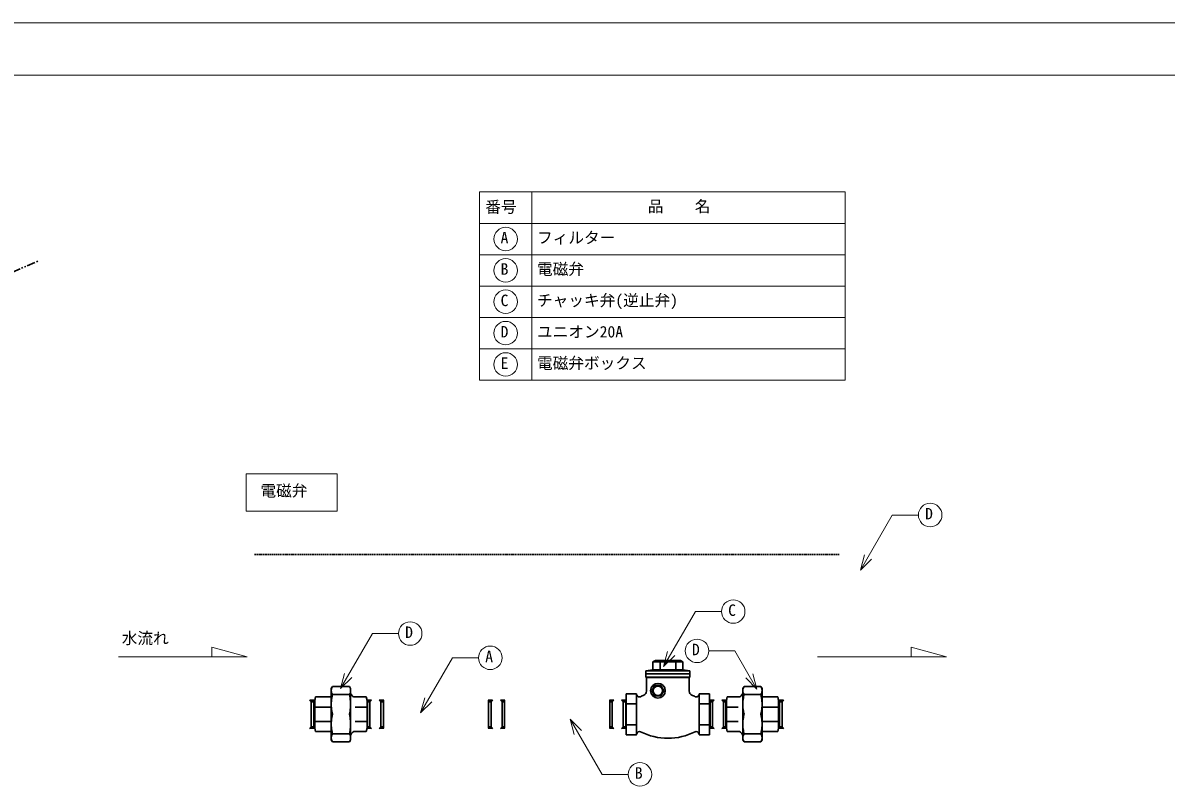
# Model space of a CAD drawing. Units: millimetres, scale not verified. Extents: x -81966 to 3947, y -2774 to 2774.
# Drawn here: x -2195 to -7, y -377 to 1083 of the extents above; entities that cross this region are included whole.
import ezdxf
from ezdxf.enums import TextEntityAlignment as Align

# ---------------------------------------------------------------- set-up
doc = ezdxf.new("R2010")
doc.units = ezdxf.units.MM
doc.header["$LTSCALE"] = 2
doc.linetypes.add('DASHED1', pattern=[1.8, 1.2, -0.6])
doc.linetypes.add('USER6', pattern=[15.5, 8, -1.5, 1.5, -1.5, 1.5, -1.5])
for name, color, linetype, lineweight in [('0-1_WAKU', 7, 'Continuous', 18), ('0-9_moji', 7, 'Continuous', 18), ('0-A_buhin', 4, 'Continuous', 30), ('0-E_KANAMONO', 4, 'Continuous', 30)]:
    doc.layers.add(name, color=color, linetype=linetype, lineweight=lineweight)
doc.styles.add('ＭＳ ゴシック', font='')
doc.styles.get('ＭＳ ゴシック').set_extended_font_data('MS Gothic')

msp = doc.modelspace()

# ---------------------------------------------------------------- linework, layer by layer
at = {"layer": '0-1_WAKU'}
for p, q in [((-3947.25, 1083), (3947.25, 1083)), ((-3947.25, 983), (3947.25, 983))]:
    msp.add_line(p, q, dxfattribs=at)
msp.add_lwpolyline([(-1767.672, 220.211), (-1593.636, 220.211), (-1593.636, 148.847), (-1767.672, 148.847)], close=True, dxfattribs=at)
at = {"layer": '0-9_moji', "color": 4}
for p, q in [((-1321.13, 759.456), (-621.13, 759.456)), ((-1321.13, 399.456), (-1321.13, 759.456)), ((-1221.13, 759.456), (-1221.13, 399.456)), ((-621.13, 759.456), (-621.13, 399.456)), ((-1321.13, 699.456), (-621.13, 699.456)), ((-1321.13, 639.456), (-621.13, 639.456)), ((-1321.13, 579.456), (-621.13, 579.456)), ((-1321.13, 519.456), (-621.13, 519.456)), ((-1321.13, 459.456), (-621.13, 459.456)), ((-1321.13, 399.456), (-621.13, 399.456)), ((-530.888, 141.372), (-480.888, 141.372)), ((-907.922, -43.325), (-857.922, -43.325)), ((-1526.327, -85.461), (-1476.327, -85.461)), ((-832.238, -118.527), (-882.238, -118.527)), ((-1373.067, -131.842), (-1323.067, -131.842)), ((-1086.597, -354.834), (-1036.597, -354.834))]:
    msp.add_line(p, q, dxfattribs=at)
at = {"layer": '0-9_moji'}
for p, q in [((-591.724, 35.999), (-530.888, 141.372)), ((-591.724, 35.999), (-583.96, 64.977)), ((-591.724, 35.999), (-570.511, 57.212)), ((-968.759, -148.697), (-907.922, -43.325)), ((-1587.164, -190.834), (-1526.327, -85.461)), ((-968.759, -148.697), (-960.994, -119.72)), ((-968.759, -148.697), (-947.545, -127.484)), ((-790.045, -191.606), (-832.238, -118.527)), ((-1433.904, -237.214), (-1373.067, -131.842)), ((-1587.164, -190.834), (-1579.4, -161.856)), ((-1587.164, -190.834), (-1565.951, -169.621)), ((-790.045, -191.606), (-811.258, -170.393)), ((-790.045, -191.606), (-797.81, -162.628)), ((-1433.904, -237.214), (-1426.139, -208.236)), ((-1433.904, -237.214), (-1412.69, -216.001)), ((-1147.434, -249.462), (-1126.22, -270.675)), ((-1147.434, -249.462), (-1139.669, -278.44)), ((-1147.434, -249.462), (-1086.597, -354.834))]:
    msp.add_line(p, q, dxfattribs=at)
at = {"layer": '0-9_moji', "color": 4}
for points in [[(-2012.631, -129.679), (-1765.761, -129.679), (-1833.415, -111.551), (-1833.415, -129.679)], [(-674.036, -129.679), (-427.167, -129.679), (-494.82, -111.551), (-494.82, -129.679)]]:
    msp.add_lwpolyline(points, dxfattribs=at)
at = {"layer": '0-9_moji'}
for centre in [(-1271.13, 669.456), (-1271.13, 609.456), (-1271.13, 549.456), (-1271.13, 489.456), (-1271.13, 429.456), (-458.388, 141.372), (-835.422, -43.325), (-1453.827, -85.461), (-1300.567, -131.842), (-904.738, -118.527), (-1014.097, -354.834)]:
    msp.add_circle(centre, 22.5, dxfattribs=at)
at = {"layer": '0-A_buhin'}
for p, q in [((-984.581, -136.806), (-989.081, -139.404)), ((-989.081, -139.404), (-932.081, -139.404)), ((-989.081, -139.404), (-989.081, -154.806)), ((-984.581, -136.806), (-936.581, -136.806)), ((-975.592, -139.404), (-975.592, -154.806)), ((-945.57, -139.404), (-945.57, -154.806)), ((-936.581, -136.806), (-932.081, -139.404)), ((-932.081, -139.404), (-932.081, -154.806)), ((-989.081, -154.806), (-1002.581, -156.704)), ((-1002.581, -156.704), (-1002.581, -168.806)), ((-1002.581, -156.704), (-918.581, -156.704)), ((-1002.581, -162.806), (-918.581, -162.806)), ((-1002.581, -168.806), (-918.581, -168.806)), ((-1001.581, -169.806), (-1002.581, -168.806)), ((-1001.581, -169.806), (-1001.581, -195.898)), ((-1001.581, -169.806), (-919.581, -169.806)), ((-989.081, -154.806), (-932.081, -154.806)), ((-932.081, -154.806), (-918.581, -156.704)), ((-919.581, -169.806), (-918.581, -168.806)), ((-919.581, -169.806), (-919.581, -195.898)), ((-918.581, -156.704), (-918.581, -168.806)), ((-1605.012, -190.806), (-1602.681, -186.769)), ((-1605.012, -239.806), (-1605.012, -190.807)), ((-1570.343, -186.769), (-1602.681, -186.769)), ((-1568.012, -190.806), (-1570.343, -186.769)), ((-1568.012, -239.806), (-1568.012, -190.806)), ((-991.128, -194.806), (-985.355, -184.806)), ((-985.355, -204.806), (-991.128, -194.806)), ((-985.355, -184.806), (-973.808, -184.806)), ((-968.034, -194.806), (-973.808, -184.806)), ((-973.808, -204.806), (-968.034, -194.806)), ((-817.15, -190.806), (-814.819, -186.769)), ((-817.15, -239.806), (-817.15, -190.806)), ((-814.819, -186.769), (-782.481, -186.769)), ((-780.15, -190.806), (-782.481, -186.769)), ((-780.15, -239.806), (-780.15, -190.807)), ((-1643.213, -215.837), (-1646.443, -212.606)), ((-1636.443, -212.968), (-1646.24, -212.809)), ((-1643.213, -266.755), (-1643.213, -212.904)), ((-1636.443, -215.914), (-1643.213, -215.837)), ((-1638.505, -266.678), (-1638.505, -212.934)), ((-1636.443, -213.365), (-1635.012, -206.806)), ((-1636.443, -213.365), (-1636.443, -266.247)), ((-1605.012, -206.806), (-1635.012, -206.806)), ((-1570.343, -202.303), (-1602.681, -202.303)), ((-1568.012, -199.971), (-1566.375, -202.806)), ((-1559.447, -206.806), (-1538.012, -206.806)), ((-1538.012, -206.806), (-1536.581, -213.365)), ((-1536.581, -212.946), (-1528.106, -212.809)), ((-1536.581, -266.247), (-1536.581, -213.365)), ((-1536.581, -215.899), (-1531.134, -215.837)), ((-1535.842, -266.678), (-1535.842, -212.904)), ((-1531.134, -215.837), (-1527.904, -212.606)), ((-1531.134, -266.755), (-1531.134, -212.904)), ((-1510.028, -215.837), (-1513.259, -212.606)), ((-1504.581, -212.946), (-1513.056, -212.809)), ((-1510.028, -266.755), (-1510.028, -212.904)), ((-1504.581, -215.899), (-1510.028, -215.837)), ((-1505.32, -266.678), (-1505.32, -212.904)), ((-1304.581, -212.946), (-1296.106, -212.809)), ((-1304.581, -215.899), (-1299.134, -215.837)), ((-1303.842, -266.678), (-1303.842, -212.904)), ((-1299.134, -215.837), (-1295.904, -212.606)), ((-1299.134, -266.755), (-1299.134, -212.904)), ((-1278.028, -215.837), (-1281.259, -212.606)), ((-1272.581, -212.946), (-1281.056, -212.809)), ((-1278.028, -266.755), (-1278.028, -212.904)), ((-1272.581, -215.899), (-1278.028, -215.837)), ((-1273.32, -266.678), (-1273.32, -212.904)), ((-1072.581, -212.946), (-1064.106, -212.809)), ((-1072.581, -215.899), (-1067.134, -215.837)), ((-1071.842, -266.678), (-1071.842, -212.904)), ((-1067.134, -215.837), (-1063.904, -212.606)), ((-1067.134, -266.755), (-1067.134, -212.904)), ((-1046.028, -215.837), (-1049.259, -212.606)), ((-1040.581, -212.946), (-1049.056, -212.809)), ((-1046.028, -266.755), (-1046.028, -212.904)), ((-1040.581, -215.899), (-1046.028, -215.837)), ((-1041.32, -266.678), (-1041.32, -212.904)), ((-1040.581, -200.606), (-1040.581, -279.006)), ((-1020.581, -200.606), (-1040.581, -200.606)), ((-1019.92, -203.074), (-1020.581, -200.606)), ((-985.355, -204.806), (-973.808, -204.806)), ((-901.242, -203.074), (-900.581, -200.606)), ((-900.581, -200.606), (-880.581, -200.606)), ((-880.581, -200.606), (-880.581, -279.006)), ((-880.581, -212.946), (-872.106, -212.809)), ((-880.581, -215.899), (-875.134, -215.837)), ((-879.842, -266.678), (-879.842, -212.904)), ((-875.134, -215.837), (-871.904, -212.606)), ((-875.134, -266.755), (-875.134, -212.904)), ((-854.028, -215.837), (-857.259, -212.606)), ((-848.581, -212.946), (-857.056, -212.809)), ((-854.028, -266.755), (-854.028, -212.904)), ((-848.581, -215.899), (-854.028, -215.837)), ((-849.32, -266.678), (-849.32, -212.904)), ((-847.15, -206.806), (-848.581, -213.365)), ((-848.581, -266.247), (-848.581, -213.365)), ((-825.715, -206.806), (-847.15, -206.806)), ((-817.15, -199.971), (-818.787, -202.806)), ((-814.819, -202.303), (-782.481, -202.303)), ((-780.15, -206.806), (-750.15, -206.806)), ((-748.719, -213.365), (-750.15, -206.806)), ((-748.719, -212.968), (-738.922, -212.809)), ((-748.719, -213.365), (-748.719, -266.247)), ((-748.719, -215.914), (-741.949, -215.837)), ((-746.657, -266.678), (-746.657, -212.934)), ((-741.949, -215.837), (-738.719, -212.606)), ((-741.949, -266.755), (-741.949, -212.904)), ((-1605.012, -226.137), (-1636.443, -226.137)), ((-1605.012, -239.806), (-1605.012, -288.806)), ((-1568.012, -239.806), (-1568.012, -288.806)), ((-1536.581, -226.137), (-1559.447, -226.137)), ((-1020.581, -219.599), (-1040.581, -219.599)), ((-900.581, -219.599), (-880.581, -219.599)), ((-848.581, -226.137), (-825.715, -226.137)), ((-817.15, -239.806), (-817.15, -288.806)), ((-780.15, -226.137), (-748.719, -226.137)), ((-780.15, -239.806), (-780.15, -288.806)), ((-1605.012, -253.475), (-1636.443, -253.475)), ((-1536.581, -253.475), (-1559.447, -253.475)), ((-1020.581, -260.014), (-1040.581, -260.014)), ((-900.581, -260.014), (-880.581, -260.014)), ((-848.581, -253.475), (-825.715, -253.475)), ((-780.15, -253.475), (-748.719, -253.475)), ((-1643.213, -263.776), (-1646.443, -267.006)), ((-1636.443, -266.645), (-1646.24, -266.804)), ((-1636.443, -263.699), (-1643.213, -263.776)), ((-1635.012, -272.806), (-1636.443, -266.247)), ((-1605.012, -272.806), (-1635.012, -272.806)), ((-1570.343, -277.309), (-1602.681, -277.309)), ((-1568.012, -279.641), (-1566.375, -276.806)), ((-1559.447, -272.806), (-1538.012, -272.806)), ((-1536.581, -266.247), (-1538.012, -272.806)), ((-1536.581, -263.714), (-1531.134, -263.776)), ((-1536.581, -266.666), (-1528.106, -266.804)), ((-1531.134, -263.776), (-1527.904, -267.006)), ((-1510.028, -263.776), (-1513.259, -267.006)), ((-1504.581, -266.666), (-1513.056, -266.804)), ((-1504.581, -263.714), (-1510.028, -263.776)), ((-1304.581, -263.714), (-1299.134, -263.776)), ((-1304.581, -266.666), (-1296.106, -266.804)), ((-1299.134, -263.776), (-1295.904, -267.006)), ((-1278.028, -263.776), (-1281.259, -267.006)), ((-1272.581, -266.666), (-1281.056, -266.804)), ((-1272.581, -263.714), (-1278.028, -263.776)), ((-1072.581, -263.714), (-1067.134, -263.776)), ((-1072.581, -266.666), (-1064.106, -266.804)), ((-1067.134, -263.776), (-1063.904, -267.006)), ((-1046.028, -263.776), (-1049.259, -267.006)), ((-1040.581, -266.666), (-1049.056, -266.804)), ((-1040.581, -263.714), (-1046.028, -263.776)), ((-1019.92, -276.539), (-1020.581, -279.006)), ((-901.242, -276.539), (-900.581, -279.006)), ((-880.581, -263.714), (-875.134, -263.776)), ((-880.581, -266.666), (-872.106, -266.804)), ((-875.134, -263.776), (-871.904, -267.006)), ((-854.028, -263.776), (-857.259, -267.006)), ((-848.581, -266.666), (-857.056, -266.804)), ((-848.581, -263.714), (-854.028, -263.776)), ((-848.581, -266.247), (-847.15, -272.806)), ((-825.715, -272.806), (-847.15, -272.806)), ((-817.15, -279.641), (-818.787, -276.806)), ((-814.819, -277.309), (-782.481, -277.309)), ((-780.15, -272.806), (-750.15, -272.806)), ((-750.15, -272.806), (-748.719, -266.247)), ((-748.719, -263.699), (-741.949, -263.776)), ((-748.719, -266.645), (-738.922, -266.804)), ((-741.949, -263.776), (-738.719, -267.006)), ((-1605.012, -288.806), (-1602.681, -292.843)), ((-1570.343, -292.844), (-1602.681, -292.844)), ((-1568.012, -288.806), (-1570.343, -292.844)), ((-817.15, -288.806), (-814.819, -292.844)), ((-814.819, -292.844), (-782.481, -292.844)), ((-780.15, -288.806), (-782.481, -292.843))]:
    msp.add_line(p, q, dxfattribs=at)
for points in [[(-1020.581, -200.606), (-1020.581, -279.006), (-1040.581, -279.006)], [(-900.581, -200.606), (-900.581, -279.006), (-880.581, -279.006)]]:
    msp.add_lwpolyline(points, dxfattribs=at)
for radius in [14, 9]:
    msp.add_circle((-979.581, -194.806), radius, dxfattribs=at)
for centre, radius, start, end in [((-1592.427, -194.536), 12.585, 167.54423, 192.45561), ((-1588.394, -195.459), 16.722, 148.69201, 167.43826), ((-1584.63, -195.459), 16.722, 12.56174, 31.30799), ((-1580.598, -194.536), 12.585, 347.54439, 12.45577), ((-1009.581, -195.898), 8, 293.2761, 0.00009), ((-911.581, -195.898), 8, 179.99991, 246.72392), ((-804.565, -194.536), 12.585, 167.54423, 192.45561), ((-800.532, -195.459), 16.722, 148.69201, 167.43826), ((-796.768, -195.459), 16.722, 12.56174, 31.30799), ((-792.736, -194.536), 12.585, 347.54439, 12.45577), ((-1530.167, -221.055), 74.846, 175.16634, 184.83472), ((-1525.952, -221.427), 79.076, 166.0047, 175.15475), ((-1588.394, -193.614), 16.722, 192.56161, 211.308), ((-1584.63, -193.614), 16.722, 328.692, 347.43839), ((-1647.072, -221.427), 79.076, 4.84525, 13.9953), ((-1642.858, -221.055), 74.846, 355.16528, 4.83366), ((-1559.447, -198.806), 8, 210, 270), ((-1015.09, -201.78), 5, 194.99984, 296.77507), ((-960.581, -309.806), 116, 113.27606, 116.77514), ((-960.581, -309.806), 116, 63.22488, 66.72395), ((-906.072, -201.78), 5, 243.22491, 345.00018), ((-825.715, -198.806), 8, 270, 330), ((-742.305, -221.055), 74.846, 175.16634, 184.83472), ((-738.09, -221.427), 79.076, 166.0047, 175.15475), ((-800.532, -193.614), 16.722, 192.56161, 211.308), ((-796.768, -193.614), 16.722, 328.692, 347.43839), ((-859.21, -221.427), 79.076, 4.84525, 13.9953), ((-854.996, -221.055), 74.846, 355.16528, 4.83366), ((-1525.952, -258.93), 79.076, 166.00472, 175.15373), ((-1525.952, -220.682), 79.076, 184.84628, 193.9953), ((-1647.072, -220.682), 79.076, 346.0047, 355.15372), ((-1647.072, -258.93), 79.076, 4.84627, 13.99528), ((-738.09, -258.93), 79.076, 166.00472, 175.15373), ((-738.09, -220.682), 79.076, 184.84628, 193.9953), ((-859.21, -220.682), 79.076, 346.0047, 355.15372), ((-859.21, -258.93), 79.076, 4.84627, 13.99528), ((-1530.167, -258.558), 74.846, 175.16526, 184.83367), ((-1642.858, -258.558), 74.846, 355.16633, 4.83474), ((-742.305, -258.558), 74.846, 175.16526, 184.83367), ((-854.996, -258.558), 74.846, 355.16633, 4.83474), ((-1592.427, -285.076), 12.585, 167.5443, 192.45581), ((-1525.953, -258.185), 79.076, 184.84528, 193.99532), ((-1588.394, -285.999), 16.722, 148.69207, 167.43842), ((-1647.072, -258.185), 79.076, 346.00468, 355.15472), ((-1584.63, -285.999), 16.722, 12.56158, 31.30793), ((-1580.598, -285.076), 12.585, 347.54419, 12.4557), ((-1559.447, -280.806), 8, 90, 150), ((-1015.09, -277.833), 5, 63.22493, 165.00016), ((-960.581, -169.806), 116, 243.22491, 296.77512), ((-906.072, -277.833), 5, 14.99982, 116.77509), ((-825.715, -280.806), 8, 30, 90), ((-804.564, -285.076), 12.585, 167.5443, 192.45581), ((-738.09, -258.185), 79.076, 184.84528, 193.99532), ((-800.532, -285.999), 16.722, 148.69207, 167.43842), ((-859.21, -258.185), 79.076, 346.00468, 355.15472), ((-796.768, -285.999), 16.722, 12.56158, 31.30793), ((-792.736, -285.076), 12.585, 347.54419, 12.4557), ((-1588.394, -284.154), 16.722, 192.56188, 211.30806), ((-1584.63, -284.154), 16.722, 328.69194, 347.43812), ((-800.532, -284.154), 16.722, 192.56188, 211.30806), ((-796.768, -284.154), 16.722, 328.69194, 347.43812)]:
    msp.add_arc(centre, radius, start, end, dxfattribs=at)
at = {"layer": '0-E_KANAMONO', "linetype": 'USER6'}
msp.add_line((-2527.801, 469.294), (-2164.177, 628.369), dxfattribs=at)
at = {"layer": '0-E_KANAMONO', "linetype": 'DASHED1'}
msp.add_line((-632.581, 65.861), (-1752.581, 65.861), dxfattribs=at)

# ---------------------------------------------------------------- texts
at = {"layer": '0-9_moji', "style": 'ＭＳ ゴシック'}
for s, p in [('番号', (-1310.115, 713.324)), ('品\u3000\u3000名', (-999.099, 714.456)), ('A', (-1280.876, 654.456)), ('フィルター', (-1211.13, 654.456)), ('B', (-1280.876, 594.456)), ('電磁弁', (-1211.13, 594.456)), ('C', (-1280.876, 534.456)), ('チャッキ弁(逆止弁)', (-1211.13, 534.456)), ('ユニオン20A', (-1211.13, 474.456)), ('D', (-1280.876, 474.456)), ('E', (-1280.876, 414.456)), ('電磁弁ボックス', (-1211.13, 414.456)), ('電磁弁', (-1740.618, 170.332)), ('D', (-468.134, 126.372)), ('C', (-845.168, -58.325)), ('水流れ', (-2006.2, -111.923)), ('D', (-1463.574, -100.461)), ('D', (-914.484, -133.527)), ('A', (-1310.313, -146.842)), ('B', (-1023.843, -369.834))]:
    msp.add_text(s, height=21.99, dxfattribs=at).set_placement(p, align=Align.BOTTOM_LEFT)

doc.saveas('drawing.dxf')
